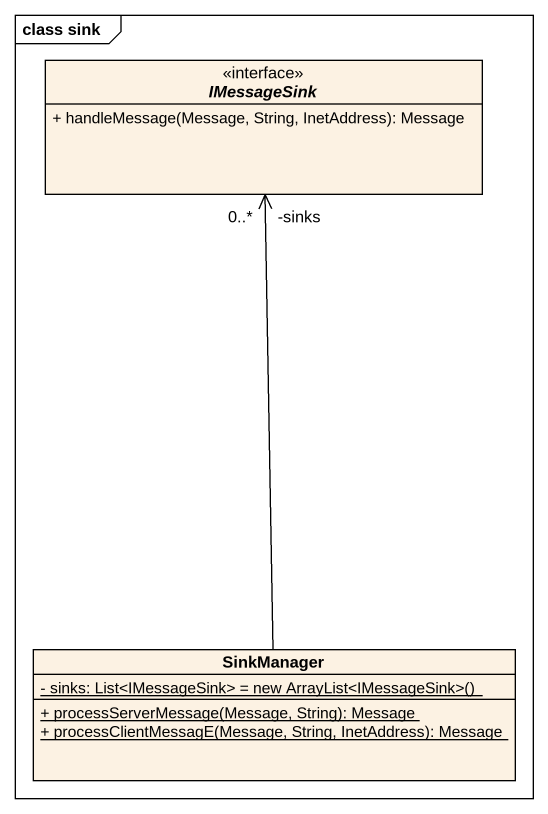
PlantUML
@startuml
mainframe class sink
hide circle
hide empty members
skinparam classAttributeIconSize 0
interface IMessageSink <<interface>> {
  + handleMessage(Message, String, InetAddress): Message
}
class SinkManager {
  {static} {field} - sinks: List<IMessageSink> = new ArrayList<IMessageSink>()
  {static} + processServerMessage(Message, String): Message
  {static} + processClientMessagE(Message, String, InetAddress): Message
}
SinkManager -up-> "-sinks\n0..*" IMessageSink
@enduml
